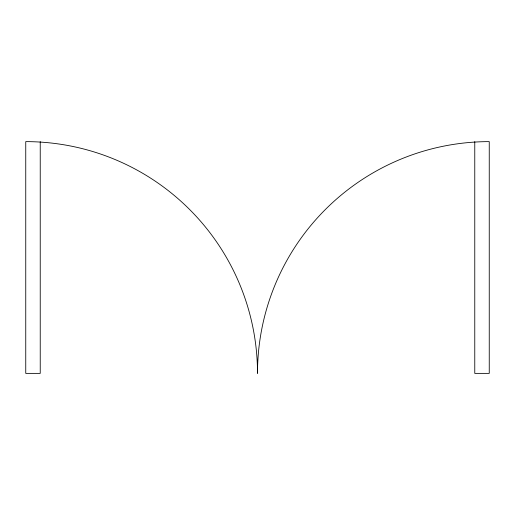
<?xml version="1.0" encoding="UTF-8"?>
<svg xmlns="http://www.w3.org/2000/svg" width="515" height="515" viewBox="0 0 515 515"><rect width="100%" height="100%" fill="white"/><g stroke="black" fill="none" stroke-linecap="round" stroke-linejoin="round"><path stroke-width="0.77" d="M474.766 141.625L474.766 373.375L489.25 373.375L489.25 141.625A231.75 231.75 0 0 0 257.5 373.375A231.75 231.75 0 0 0 25.75 141.625L25.75 373.375L40.234 373.375L40.234 141.625"/></g></svg>
